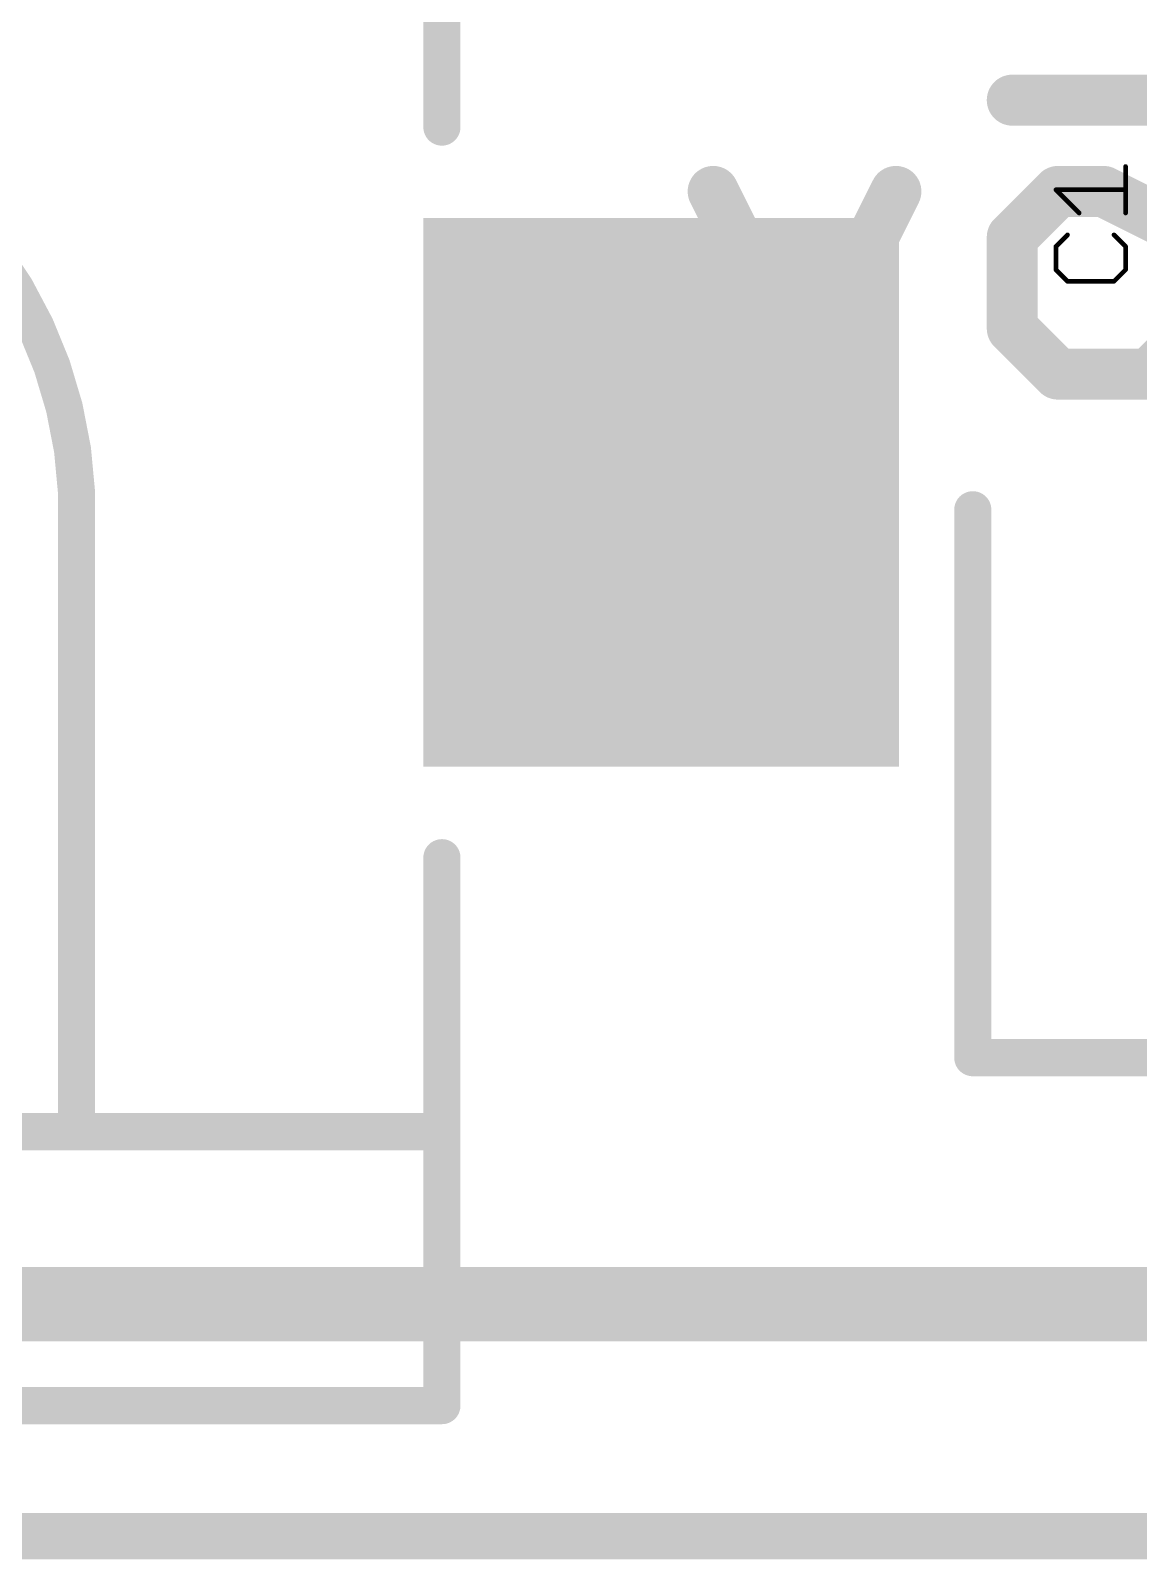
# Model space of a CAD drawing. Extents: x -128 to 56, y -3 to 18.
# Drawn here: x 20.54 to 26.6, y -0.13 to 8.24 of the extents above; entities that cross this region are included whole.
import ezdxf

# ---------------------------------------------------------------- set-up
doc = ezdxf.new("R2010")
doc.units = 0
for name, color, linetype in [('1', 12, 'CONTINUOUS'), ('16', 132, 'CONTINUOUS'), ('20', 53, 'CONTINUOUS'), ('21', 53, 'CONTINUOUS'), ('22', 53, 'CONTINUOUS'), ('25', 253, 'CONTINUOUS'), ('29', 253, 'CONTINUOUS'), ('31', 253, 'CONTINUOUS'), ('51', 53, 'CONTINUOUS')]:
    doc.layers.add(name, color=color, linetype=linetype)

# ---------------------------------------------------------------- blocks, each defined once
blk = doc.blocks.new('RECT')
blk.add_solid([(-0.5, -0.5), (0.5, -0.5), (-0.5, 0.5), (0.5, 0.5)])

msp = doc.modelspace()

# ---------------------------------------------------------------- linework, layer by layer
at = {"layer": '1'}
for points, const_width in [([(16.51, 1.27), (33.02, 1.27)], 0.4064), ([(54.61, 0), (0, 0)], 0.254)]:
    msp.add_lwpolyline(points, dxfattribs=dict(at, const_width=const_width))
at = {"layer": '16', "const_width": 0.254}
msp.add_lwpolyline([(54.61, 0), (0, 0)], dxfattribs=at)
at = {"layer": '20', "const_width": 0.2032}
msp.add_lwpolyline([(0, 0), (54.61, 0)], dxfattribs=at)
at = {"layer": '21', "const_width": 0.2032}
for points in [[(22.788, 9.815), (22.788, 7.715)], [(20.788, 5.715), (20.788, 2.215)], [(25.694, 2.62), (25.694, 5.62)], [(22.788, 3.715), (22.788, 2.215)], [(25.694, 2.62), (30.694, 2.62)], [(15.788, 2.215), (20.788, 2.215)], [(20.788, 2.215), (22.788, 2.215)]]:
    msp.add_lwpolyline(points, dxfattribs=at)
at = {"layer": '21'}
for points, const_width in [([(20.788, 5.715, 0.4142), (18.288, 8.001)], 0.2032), ([(22.7372, 7.715, 1), (22.8388, 7.715)], 0.1016), ([(20.8388, 5.715, 1), (20.7372, 5.715)], 0.1016), ([(20.7373, 5.7127, 1), (20.8387, 5.7173)], 0.1016), ([(25.7448, 5.62, 1), (25.6432, 5.62)], 0.1016), ([(22.8388, 3.715, 1), (22.7372, 3.715)], 0.1016), ([(25.694, 2.6708, 1), (25.694, 2.5692)], 0.1016), ([(25.6432, 2.62, 1), (25.7448, 2.62)], 0.1016), ([(20.788, 2.2658, 1), (20.788, 2.1642)], 0.1016), ([(20.7372, 2.215, 1), (20.8388, 2.215)], 0.1016), ([(20.788, 2.1642, 1), (20.788, 2.2658)], 0.1016), ([(22.7372, 2.215, 1), (22.8388, 2.215)], 0.1016), ([(22.788, 2.1642, 1), (22.788, 2.2658)], 0.1016)]:
    msp.add_lwpolyline(points, format="xyb", dxfattribs=dict(at, const_width=const_width))
at = {"layer": '22', "const_width": 0.2794}
for points in [[(25.9102, 7.8626), (26.9101, 7.8626)], [(24.773, 6.3627), (24.273, 7.3626)], [(25.2729, 7.3626), (24.773, 6.3627)], [(26.1602, 7.3626), (25.9102, 7.1126)], [(26.4101, 7.3626), (26.1602, 7.3626)], [(26.9101, 7.1126), (26.4101, 7.3626)], [(25.9102, 7.1126), (25.9102, 6.6127)], [(25.9102, 6.6127), (26.1602, 6.3627)], [(26.6601, 6.3627), (26.9101, 6.6127)], [(26.1602, 6.3627), (26.6601, 6.3627)]]:
    msp.add_lwpolyline(points, dxfattribs=at)
at = {"layer": '22', "const_width": 0.1397}
for points in [[(25.9102, 7.9324, 1), (25.9102, 7.7927)], [(24.3355, 7.3939, 1), (24.2105, 7.3314)], [(25.3354, 7.3314, 1), (25.2105, 7.3939)], [(26.1602, 7.4325, 1), (26.1602, 7.2928)], [(26.2095, 7.3132, 1), (26.1108, 7.412)], [(26.4414, 7.4251, 1), (26.3789, 7.3001)], [(26.4101, 7.2928, 1), (26.4101, 7.4325)], [(25.98, 7.1126, 1), (25.8403, 7.1126)], [(25.8608, 7.162, 1), (25.9596, 7.0632)], [(25.9596, 6.6621, 1), (25.8608, 6.5633)], [(25.8403, 6.6127, 1), (25.98, 6.6127)], [(24.7105, 6.3939, 1), (24.8355, 6.3315)], [(24.7105, 6.3315, 1), (24.8355, 6.3939)], [(26.1602, 6.4325, 1), (26.1602, 6.2929)], [(26.1108, 6.3133, 1), (26.2095, 6.4121)], [(26.6107, 6.4121, 1), (26.7095, 6.3133)], [(26.6601, 6.2929, 1), (26.6601, 6.4325)]]:
    msp.add_lwpolyline(points, format="xyb", dxfattribs=at)
at = {"layer": '25', "const_width": 0.0127}
for points in [[(26.5367, 7.4991, 1), (26.5239, 7.4991)], [(26.1535, 7.3765, 1), (26.1445, 7.3675)], [(26.149, 7.3784, 1), (26.149, 7.3657)], [(26.5303, 7.3657, 1), (26.5303, 7.3784)], [(26.2716, 7.2404, 1), (26.2806, 7.2494)], [(26.5239, 7.2449, 1), (26.5367, 7.2449)], [(26.217, 7.1204, 1), (26.208, 7.1294)], [(26.4712, 7.1294, 1), (26.4623, 7.1204)], [(26.1553, 7.0614, 1), (26.1426, 7.0614)], [(26.1445, 7.0659, 1), (26.1535, 7.0569)], [(26.5367, 7.0614, 1), (26.5239, 7.0614)], [(26.5258, 7.0569, 1), (26.5348, 7.0659)], [(26.1535, 6.9387, 1), (26.1445, 6.9298)], [(26.1426, 6.9343, 1), (26.1553, 6.9343)], [(26.2125, 6.8771, 1), (26.2125, 6.8643)], [(26.208, 6.8662, 1), (26.217, 6.8752)], [(26.4623, 6.8752, 1), (26.4712, 6.8662)], [(26.4667, 6.8643, 1), (26.4667, 6.8771)], [(26.5239, 6.9343, 1), (26.5367, 6.9343)], [(26.5348, 6.9298, 1), (26.5258, 6.9387)]]:
    msp.add_lwpolyline(points, format="xyb", dxfattribs=at)
at = {"layer": '25', "const_width": 0.0254}
for points in [[(26.5303, 7.2449), (26.5303, 7.4991)], [(26.2761, 7.2449), (26.149, 7.372)], [(26.149, 7.372), (26.5303, 7.372)], [(26.2125, 7.1249), (26.149, 7.0614)], [(26.5303, 7.0614), (26.4667, 7.1249)], [(26.149, 7.0614), (26.149, 6.9343)], [(26.5303, 6.9343), (26.5303, 7.0614)], [(26.149, 6.9343), (26.2125, 6.8707)], [(26.2125, 6.8707), (26.4667, 6.8707)], [(26.4667, 6.8707), (26.5303, 6.9343)]]:
    msp.add_lwpolyline(points, dxfattribs=at)
at = {"layer": '51', "const_width": 0.2032}
for points in [[(22.788, 2.215), (22.788, 0.715)], [(13.788, 0.715), (22.788, 0.715)]]:
    msp.add_lwpolyline(points, dxfattribs=at)
at = {"layer": '51', "const_width": 0.1016}
for points in [[(22.8388, 2.215, 1), (22.7372, 2.215)], [(22.7372, 0.715, 1), (22.8388, 0.715)], [(22.788, 0.6642, 1), (22.788, 0.7658)]]:
    msp.add_lwpolyline(points, format="xyb", dxfattribs=at)

# ---------------------------------------------------------------- block references
at = {"layer": '1', "xscale": 2.8, "yscale": 2.4, "rotation": 90}
msp.add_blockref('RECT', (23.988, 5.715), dxfattribs=at)
at = {"layer": '29', "xscale": 3.0032, "yscale": 2.6032, "rotation": 90}
msp.add_blockref('RECT', (23.988, 5.715), dxfattribs=at)
at = {"layer": '31', "xscale": 2.8, "yscale": 2.4, "rotation": 90}
msp.add_blockref('RECT', (23.988, 5.715), dxfattribs=at)

doc.saveas('drawing.dxf')
